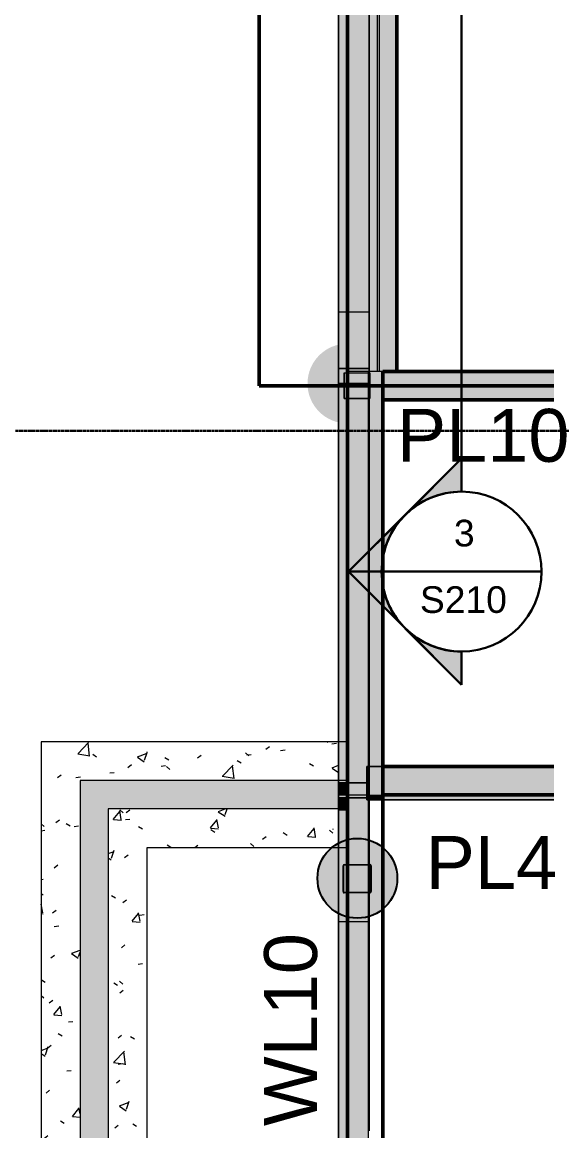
# Model space of a CAD drawing. Header units: inches. Extents: x -4126 to -1814, y 9773 to 12338.
# Drawn here: x -3921.5 to -3772.8, y 11335.7 to 11650.1 of the extents above; entities that cross this region are included whole.
import ezdxf

# ---------------------------------------------------------------- set-up
doc = ezdxf.new("R2010")
doc.units = ezdxf.units.IN
doc.header["$MEASUREMENT"] = 0
doc.linetypes.add('Grid Line 1_2_', pattern=[0.875, 0.5, -0.125, 0.125, -0.125])
for name, color, linetype, lineweight in [('A-WALL', 113, 'Continuous', 13), ('G-ANNO-SYMB', 111, 'Continuous', 30), ('I-WALL', 2, 'Continuous', 13), ('S-COLS', 52, 'Continuous', 9), ('S-FNDN', 32, 'Continuous', 13), ('S-GRID', 1, 'Continuous', 9)]:
    doc.layers.add(name, color=color, linetype=linetype, lineweight=lineweight)
doc.layers.add('loads', color=1, linetype='Continuous')
doc.layers.add('steel_beams', color=4, linetype='Continuous')
doc.styles.add('Arial', font='Arial.ttf', dxfattribs={"height": 18})
doc.styles.add('Arial_1', font='arial.ttf', dxfattribs={"height": 7.559055})
pattern_1 = [(50, (0, 0), (27.5427, -2.40992), [2.88, -31.68]), (355, (0, 0), (-5.327844, 28.884266), [2.304, -25.344]), (100.451, (2.295, -0.2), (22.215316, 26.47393), [2.448, -26.924]), (46.184, (0, 7.68), (40.98187, -6.35642), [4.32, -47.52]), (96.636, (3.415, 7.15), (35.89075, 37.40619), [3.671, -40.386]), (351.184, (0, 7.68), (35.89097, 37.40622), [3.456, -38.016]), (21, (3.84, 5.76), (22.921036, -15.46073), [2.88, -31.68]), (326, (3.84, 5.76), (9.34353, 27.84574), [2.304, -25.344]), (71.451, (5.75, 4.472), (32.26477, 12.38442), [2.448, -26.924]), (37.5, (0, 0), (0.466855, 12.782707), [1.267, -23.77, 1.267, -24.461, -25.44]), (37.5, (0, 0), (0.466855, 12.782707), [-50.765, 1.267, -24.173]), (7.5, (0, 0), (10.10159, 15.14509), [1.267, -13.402, 1.267, -23.194, -9.696]), (7.5, (0, 0), (10.10159, 15.14509), [-39.13, 1.267, -8.429]), (327.5, (-8.563, 0), (20.499161, -0.86578), [1.267, -8.333, 1.267, -28.685, -39.744]), (327.5, (-8.563, 0), (20.499161, -0.86578), [-39.552, 1.267, -38.477]), (317.5, (-12.403, 0), (22.39478, 3.844288), [1.267, -11.213, 1.267, -18.624, -28.224]), (317.5, (-12.403, 0), (22.39478, 3.844288), [-32.371, 1.267, -26.957])]

# ---------------------------------------------------------------- blocks, each defined once
blk = doc.blocks.new('CTR - 1st Phase - Shell_rvt-1-FRAMING PLAN - 1ST FLOOR')
at = {"layer": 'A-WALL', "lineweight": 5, "transparency": 33554585}
h = blk.add_hatch(color=13, dxfattribs=at)
h.paths.add_polyline_path([(-3829.32, 11551.9), (-3829.32, 11567.79), (-3831.82, 11567.79), (-3831.82, 11551.9)], flags=0)
h.paths.add_polyline_path([(-3831.82, 11759.79), (-3829.32, 11759.79), (-3829.32, 11775.36), (-3830.2, 11775.36), (-3830.2, 11782.61), (-3829.32, 11782.61), (-3829.32, 11786.99), (-3831.82, 11786.99), (-3831.82, 11772.87)], flags=0)
h.paths.add_polyline_path([(-3831.82, 11826.99), (-3829.32, 11826.99), (-3829.32, 11830.99), (-3831.82, 11830.99)], flags=0)
h = blk.add_hatch(color=13, dxfattribs=at)
h.paths.add_polyline_path([(-3823.2, 11551.9), (-3823.2, 11567.79), (-3829.32, 11567.79), (-3829.32, 11551.9)], flags=0)
h.paths.add_polyline_path([(-3826.78, 11759.79), (-3823.2, 11759.79), (-3823.2, 11775.36), (-3829.32, 11775.36), (-3829.32, 11759.79)], flags=0)
h.paths.add_polyline_path([(-3823.2, 11782.61), (-3823.2, 11786.99), (-3829.32, 11786.99), (-3829.32, 11782.61), (-3827.6, 11782.61)], flags=0)
h.paths.add_polyline_path([(-3829.32, 11826.99), (-3823.2, 11826.99), (-3823.2, 11830.99), (-3829.32, 11830.99), (-3829.32, 11828.15)], flags=0)
for points in [[(-3829.32, 11567.79), (-3829.32, 11759.79), (-3831.82, 11759.79), (-3831.82, 11567.79)], [(-3823.2, 11567.79), (-3823.2, 11759.79), (-3829.32, 11759.79), (-3829.32, 11567.79)], [(-3829.32, 11445.99), (-3829.32, 11551.9), (-3831.82, 11551.9), (-3831.82, 11445.99), (-3829.65, 11445.99)], [(-3829.32, 11434.99), (-3829.32, 11445.99), (-3831.82, 11445.99), (-3831.82, 11434.99), (-3829.42, 11434.99)], [(-3829.34, 11430.99), (-3829.41, 11434.39), (-3831.82, 11434.39), (-3831.82, 11430.99)], [(-3829.32, 11434.39), (-3829.32, 11434.99), (-3829.42, 11434.98), (-3829.41, 11434.39)], [(-3829.32, 11430.99), (-3829.32, 11434.39), (-3829.41, 11434.39), (-3829.34, 11430.99)], [(-3823.82, 11430.99), (-3823.82, 11434.39), (-3829.32, 11434.39), (-3829.32, 11430.99), (-3829.28, 11430.99)], [(-3823.82, 11430.99), (-3823.2, 11430.99), (-3823.2, 11434.39), (-3823.82, 11434.39)], [(-3831.82, 11426.99), (-3829.32, 11426.99), (-3829.32, 11430.08), (-3831.82, 11430.08), (-3831.82, 11428.43)], [(-3823.32, 11429.49), (-3823.32, 11430.08), (-3823.82, 11430.08), (-3823.82, 11429.49)], [(-3823.2, 11429.49), (-3823.2, 11430.08), (-3823.32, 11430.08), (-3823.3, 11429.49)], [(-3831.82, 11426.49), (-3829.32, 11426.49), (-3829.32, 11426.99), (-3831.82, 11426.99)], [(-3829.5, 11415.99), (-3829.32, 11415.99), (-3829.32, 11426.49), (-3831.82, 11426.49), (-3831.82, 11415.99), (-3829.54, 11415.99)], [(-3829.32, 11164.59), (-3823.32, 11164.59), (-3823.32, 11394.99), (-3829.32, 11394.99), (-3829.32, 11170.09)]]:
    blk.add_hatch(color=13, dxfattribs=at).paths.add_polyline_path(points, flags=0)
h = blk.add_hatch(color=13, dxfattribs=at)
h.paths.add_polyline_path([(-3829.32, 11430.08), (-3823.82, 11430.08), (-3823.82, 11430.99), (-3829.32, 11430.99)], flags=0)
h.paths.add_polyline_path([(-3823.82, 11434.39), (-3823.82, 11438.99), (-3823.2, 11438.99), (-3823.2, 11551.9), (-3829.32, 11551.9), (-3829.32, 11434.39), (-3829.11, 11434.39)], flags=0)
h = blk.add_hatch(color=13, dxfattribs=at)
h.paths.add_polyline_path([(-3831.82, 11430.08), (-3829.32, 11430.08), (-3829.34, 11430.99), (-3831.82, 11430.99)], flags=0)
h.paths.add_polyline_path([(-3831.82, 11434.39), (-3829.41, 11434.39), (-3829.42, 11434.99), (-3831.82, 11434.99), (-3831.82, 11434.69)], flags=0)
h = blk.add_hatch(color=13, dxfattribs=at)
h.paths.add_polyline_path([(-3829.32, 10011.59), (-3823.32, 10011.59), (-3823.32, 10051.37), (-3829.32, 10051.37), (-3829.32, 10050.65)], flags=0)
h.paths.add_polyline_path([(-3829.32, 10089.39), (-3823.32, 10089.39), (-3823.32, 10127.98), (-3829.32, 10127.98), (-3829.32, 10105.37)], flags=0)
h.paths.add_polyline_path([(-3829.32, 10166), (-3823.32, 10166), (-3823.32, 10167.33), (-3829.32, 10167.33)], flags=0)
h.paths.add_polyline_path([(-3823.32, 10203.45), (-3823.32, 10242.99), (-3829.32, 10242.99), (-3829.32, 10203.45)], flags=0)
h.paths.add_polyline_path([(-3823.32, 10281.01), (-3823.32, 10363.19), (-3829.32, 10363.19), (-3829.32, 10281.01), (-3823.82, 10281.01)], flags=0)
h.paths.add_polyline_path([(-3824.69, 10391.06), (-3823.32, 10391.06), (-3823.32, 10434.99), (-3829.32, 10434.99), (-3829.32, 10391.06)], flags=0)
h.paths.add_polyline_path([(-3829.32, 10473.01), (-3823.32, 10473.01), (-3823.32, 10473.77), (-3829.32, 10473.77)], flags=0)
h.paths.add_polyline_path([(-3823.32, 10511.79), (-3823.32, 10588.78), (-3829.32, 10588.78), (-3829.32, 10511.79), (-3825.65, 10511.79)], flags=0)
h.paths.add_polyline_path([(-3829.32, 10626.8), (-3823.32, 10626.8), (-3823.32, 10627.18), (-3829.32, 10627.18)], flags=0)
h.paths.add_polyline_path([(-3823.32, 10665.2), (-3823.32, 10746.19), (-3829.32, 10746.19), (-3829.32, 10665.2), (-3826.87, 10665.2)], flags=0)
h.paths.add_polyline_path([(-3823.32, 10774.06), (-3823.32, 10780.97), (-3829.32, 10780.97), (-3829.32, 10774.06), (-3827.74, 10774.06)], flags=0)
h.paths.add_polyline_path([(-3823.32, 10818.99), (-3823.32, 10857.77), (-3829.32, 10857.77), (-3829.32, 10818.99), (-3828.09, 10818.99)], flags=0)
h.paths.add_polyline_path([(-3828.71, 10895.79), (-3823.32, 10895.79), (-3823.32, 10902.05), (-3829.32, 10902.05), (-3829.32, 10895.79)], flags=0)
h.paths.add_polyline_path([(-3823.32, 10929.93), (-3823.32, 10973.54), (-3829.32, 10973.54), (-3829.32, 10929.93), (-3828.98, 10929.93)], flags=0)
h.paths.add_polyline_path([(-3823.32, 11009.66), (-3823.32, 11011.18), (-3829.32, 11011.18), (-3829.32, 11009.66)], flags=0)
h.paths.add_polyline_path([(-3824.76, 11049.2), (-3823.32, 11049.2), (-3823.32, 11049.58), (-3829.32, 11049.58), (-3829.32, 11049.2)], flags=0)
h.paths.add_polyline_path([(-3823.32, 11087.6), (-3823.32, 11144.15), (-3829.32, 11144.15), (-3829.32, 11087.6), (-3826.28, 11087.6)], flags=0)
h.paths.add_polyline_path([(-3823.32, 11144.33), (-3823.32, 11151.98), (-3829.32, 11151.98), (-3829.32, 11144.33), (-3828.52, 11144.33)], flags=0)
h.paths.add_polyline_path([(-3827.17, 11152.15), (-3823.32, 11152.15), (-3823.32, 11164.59), (-3829.32, 11164.59), (-3829.32, 11152.15), (-3828.83, 11152.15)], flags=0)
h.paths.add_polyline_path([(-3823.32, 11394.99), (-3823.32, 11403.15), (-3829.32, 11403.15), (-3829.32, 11394.99)], flags=0)
h.paths.add_polyline_path([(-3823.32, 11403.33), (-3823.32, 11410.98), (-3829.32, 11410.98), (-3829.32, 11403.33), (-3827.87, 11403.33)], flags=0)
h.paths.add_polyline_path([(-3829.32, 11411.15), (-3823.32, 11411.15), (-3823.32, 11429.49), (-3823.82, 11429.49), (-3823.82, 11430.08), (-3829.32, 11430.08), (-3829.32, 11415.99)], flags=0)
h = blk.add_hatch(color=13, dxfattribs=at)
h.paths.add_polyline_path([(-3823.2, 10011.59), (-3823.2, 10051.37), (-3823.32, 10051.37), (-3823.32, 10011.59)], flags=0)
h.paths.add_polyline_path([(-3823.32, 10089.39), (-3823.2, 10089.39), (-3823.2, 10104.54), (-3823.32, 10104.54)], flags=0)
h.paths.add_polyline_path([(-3823.32, 10104.94), (-3823.2, 10104.94), (-3823.2, 10105.37), (-3823.32, 10105.37)], flags=0)
h.paths.add_polyline_path([(-3823.32, 10106.2), (-3823.2, 10106.2), (-3823.2, 10106.63), (-3823.32, 10106.63)], flags=0)
h.paths.add_polyline_path([(-3823.32, 10107.02), (-3823.2, 10107.02), (-3823.2, 10127.98), (-3823.32, 10127.98)], flags=0)
h.paths.add_polyline_path([(-3823.25, 10166), (-3823.2, 10166), (-3823.2, 10167.33), (-3823.32, 10167.33), (-3823.32, 10166)], flags=0)
h.paths.add_polyline_path([(-3823.2, 10203.45), (-3823.2, 10242.99), (-3823.32, 10242.99), (-3823.32, 10203.45)], flags=0)
h.paths.add_polyline_path([(-3823.32, 10281.01), (-3823.2, 10281.01), (-3823.2, 10296.07), (-3823.32, 10296.07)], flags=0)
h.paths.add_polyline_path([(-3823.32, 10296.47), (-3823.2, 10296.47), (-3823.2, 10296.9), (-3823.32, 10296.9)], flags=0)
h.paths.add_polyline_path([(-3823.32, 10297.73), (-3823.2, 10297.73), (-3823.2, 10298.16), (-3823.32, 10298.16)], flags=0)
h.paths.add_polyline_path([(-3823.2, 10298.55), (-3823.2, 10343.95), (-3823.32, 10343.95), (-3823.32, 10298.55)], flags=0)
h.paths.add_polyline_path([(-3823.2, 10344.35), (-3823.2, 10344.78), (-3823.32, 10344.78), (-3823.32, 10344.35)], flags=0)
h.paths.add_polyline_path([(-3823.32, 10345.61), (-3823.2, 10345.61), (-3823.2, 10346.04), (-3823.32, 10346.04)], flags=0)
h.paths.add_polyline_path([(-3823.2, 10346.43), (-3823.2, 10363.19), (-3823.32, 10363.19), (-3823.32, 10346.43)], flags=0)
h.paths.add_polyline_path([(-3823.2, 10391.06), (-3823.2, 10391.84), (-3823.32, 10391.84), (-3823.32, 10391.06)], flags=0)
h.paths.add_polyline_path([(-3823.32, 10392.23), (-3823.2, 10392.23), (-3823.2, 10392.66), (-3823.32, 10392.66)], flags=0)
h.paths.add_polyline_path([(-3823.32, 10393.49), (-3823.2, 10393.49), (-3823.2, 10393.92), (-3823.32, 10393.92)], flags=0)
h.paths.add_polyline_path([(-3823.2, 10394.32), (-3823.2, 10434.99), (-3823.32, 10434.99), (-3823.32, 10394.32)], flags=0)
h.paths.add_polyline_path([(-3823.2, 10473.01), (-3823.2, 10473.77), (-3823.32, 10473.77), (-3823.32, 10473.01)], flags=0)
h.paths.add_polyline_path([(-3823.32, 10511.79), (-3823.2, 10511.79), (-3823.2, 10535.48), (-3823.32, 10535.48)], flags=0)
h.paths.add_polyline_path([(-3823.2, 10535.87), (-3823.2, 10536.3), (-3823.32, 10536.3), (-3823.32, 10535.87)], flags=0)
h.paths.add_polyline_path([(-3823.32, 10537.14), (-3823.2, 10537.14), (-3823.2, 10537.57), (-3823.32, 10537.57)], flags=0)
h.paths.add_polyline_path([(-3823.2, 10537.96), (-3823.2, 10583.36), (-3823.32, 10583.36), (-3823.32, 10537.96)], flags=0)
h.paths.add_polyline_path([(-3823.32, 10583.76), (-3823.2, 10583.76), (-3823.2, 10584.19), (-3823.32, 10584.19)], flags=0)
h.paths.add_polyline_path([(-3823.32, 10585.02), (-3823.2, 10585.02), (-3823.2, 10585.45), (-3823.32, 10585.45)], flags=0)
h.paths.add_polyline_path([(-3823.2, 10585.84), (-3823.2, 10588.78), (-3823.32, 10588.78), (-3823.32, 10585.84)], flags=0)
h.paths.add_polyline_path([(-3823.32, 10626.8), (-3823.2, 10626.8), (-3823.2, 10627.18), (-3823.32, 10627.18)], flags=0)
h.paths.add_polyline_path([(-3823.2, 10665.2), (-3823.2, 10679.13), (-3823.32, 10679.13), (-3823.32, 10665.2)], flags=0)
h.paths.add_polyline_path([(-3823.32, 10679.52), (-3823.2, 10679.52), (-3823.2, 10679.95), (-3823.32, 10679.95)], flags=0)
h.paths.add_polyline_path([(-3823.32, 10680.78), (-3823.2, 10680.78), (-3823.2, 10681.21), (-3823.32, 10681.21)], flags=0)
h.paths.add_polyline_path([(-3823.32, 10681.61), (-3823.2, 10681.61), (-3823.2, 10727.01), (-3823.32, 10727.01)], flags=0)
h.paths.add_polyline_path([(-3823.32, 10727.4), (-3823.2, 10727.4), (-3823.2, 10727.83), (-3823.32, 10727.83)], flags=0)
h.paths.add_polyline_path([(-3823.32, 10728.67), (-3823.2, 10728.67), (-3823.2, 10729.1), (-3823.32, 10729.1)], flags=0)
h.paths.add_polyline_path([(-3823.2, 10729.49), (-3823.2, 10746.19), (-3823.32, 10746.19), (-3823.32, 10729.49)], flags=0)
h.paths.add_polyline_path([(-3823.2, 10774.06), (-3823.2, 10774.89), (-3823.32, 10774.89), (-3823.32, 10774.06)], flags=0)
h.paths.add_polyline_path([(-3823.2, 10775.28), (-3823.2, 10775.71), (-3823.32, 10775.71), (-3823.32, 10775.28)], flags=0)
h.paths.add_polyline_path([(-3823.32, 10776.55), (-3823.2, 10776.55), (-3823.2, 10776.98), (-3823.32, 10776.98)], flags=0)
h.paths.add_polyline_path([(-3823.2, 10777.37), (-3823.2, 10780.97), (-3823.32, 10780.97), (-3823.32, 10777.37)], flags=0)
h.paths.add_polyline_path([(-3823.2, 10818.99), (-3823.2, 10822.77), (-3823.32, 10822.77), (-3823.32, 10818.99)], flags=0)
h.paths.add_polyline_path([(-3823.32, 10823.17), (-3823.2, 10823.17), (-3823.2, 10823.6), (-3823.32, 10823.6)], flags=0)
h.paths.add_polyline_path([(-3823.32, 10824.08), (-3823.2, 10824.08), (-3823.2, 10824.5), (-3823.32, 10824.5)], flags=0)
h.paths.add_polyline_path([(-3823.32, 10824.9), (-3823.2, 10824.9), (-3823.2, 10857.77), (-3823.32, 10857.77), (-3823.32, 10825.65)], flags=0)
h.paths.add_polyline_path([(-3823.32, 10895.79), (-3823.2, 10895.79), (-3823.2, 10902.05), (-3823.32, 10902.05)], flags=0)
h.paths.add_polyline_path([(-3823.32, 10929.93), (-3823.2, 10929.93), (-3823.2, 10966.06), (-3823.32, 10966.06)], flags=0)
h.paths.add_polyline_path([(-3823.32, 10966.46), (-3823.2, 10966.46), (-3823.2, 10966.89), (-3823.32, 10966.89)], flags=0)
h.paths.add_polyline_path([(-3823.2, 10967.72), (-3823.2, 10968.15), (-3823.32, 10968.15), (-3823.32, 10967.72)], flags=0)
h.paths.add_polyline_path([(-3823.32, 10968.54), (-3823.2, 10968.54), (-3823.2, 10973.54), (-3823.32, 10973.54)], flags=0)
h.paths.add_polyline_path([(-3823.2, 11009.66), (-3823.2, 11011.18), (-3823.32, 11011.18), (-3823.32, 11009.66)], flags=0)
h.paths.add_polyline_path([(-3823.32, 11049.2), (-3823.2, 11049.2), (-3823.2, 11049.58), (-3823.32, 11049.58)], flags=0)
h.paths.add_polyline_path([(-3823.2, 11087.6), (-3823.2, 11109.71), (-3823.32, 11109.71), (-3823.32, 11087.6)], flags=0)
h.paths.add_polyline_path([(-3823.32, 11110.1), (-3823.2, 11110.1), (-3823.2, 11110.53), (-3823.32, 11110.53)], flags=0)
h.paths.add_polyline_path([(-3823.2, 11111.37), (-3823.2, 11111.8), (-3823.32, 11111.8), (-3823.32, 11111.37)], flags=0)
h.paths.add_polyline_path([(-3823.32, 11112.19), (-3823.2, 11112.19), (-3823.2, 11144.15), (-3823.32, 11144.15), (-3823.32, 11121.94)], flags=0)
h.paths.add_polyline_path([(-3823.2, 11144.33), (-3823.2, 11151.98), (-3823.32, 11151.98), (-3823.32, 11144.33)], flags=0)
h.paths.add_polyline_path([(-3823.32, 11152.15), (-3823.2, 11152.15), (-3823.2, 11157.59), (-3823.32, 11157.59)], flags=0)
h.paths.add_polyline_path([(-3823.32, 11157.99), (-3823.2, 11157.99), (-3823.2, 11158.41), (-3823.32, 11158.41)], flags=0)
h.paths.add_polyline_path([(-3823.2, 11159.25), (-3823.2, 11159.68), (-3823.32, 11159.68), (-3823.32, 11159.25)], flags=0)
h.paths.add_polyline_path([(-3823.32, 11160.07), (-3823.2, 11160.07), (-3823.2, 11164.59), (-3823.32, 11164.59)], flags=0)
h.paths.add_polyline_path([(-3823.2, 11394.99), (-3823.2, 11403.15), (-3823.32, 11403.15), (-3823.32, 11394.99)], flags=0)
h.paths.add_polyline_path([(-3823.32, 11403.33), (-3823.2, 11403.33), (-3823.2, 11410.98), (-3823.32, 11410.98), (-3823.32, 11406.9)], flags=0)
h.paths.add_polyline_path([(-3823.32, 11411.15), (-3823.2, 11411.15), (-3823.2, 11429.49), (-3823.32, 11429.49), (-3823.32, 11417.66)], flags=0)
h = blk.add_hatch(color=13, dxfattribs=at)
h.paths.add_polyline_path([(-3829.58, 11394.99), (-3829.32, 11394.99), (-3829.32, 11403.15), (-3830.38, 11403.19), (-3830.4, 11403.2), (-3830.53, 11403.35), (-3830.57, 11403.5), (-3830.55, 11410.89), (-3830.53, 11410.98), (-3830.38, 11411.11), (-3830.23, 11411.15), (-3829.32, 11411.15), (-3829.32, 11415.99), (-3831.82, 11415.99), (-3831.82, 11394.99), (-3829.6, 11394.99)], flags=0)
h.paths.add_polyline_path([(-3829.58, 11403.33), (-3829.32, 11403.33), (-3829.32, 11410.98), (-3830.31, 11410.96), (-3830.38, 11410.89), (-3830.4, 11410.81), (-3830.38, 11403.41), (-3830.31, 11403.35), (-3830.23, 11403.33), (-3829.6, 11403.33)], flags=0)
h = blk.add_hatch(color=13, dxfattribs=at)
h.paths.add_polyline_path([(-3829.32, 11144.15), (-3823.32, 11144.15), (-3823.32, 11144.33), (-3829.32, 11144.33), (-3829.32, 11144.17)], flags=0)
h.paths.add_polyline_path([(-3828.83, 11151.98), (-3823.32, 11151.99), (-3823.32, 11152.15), (-3829.32, 11152.13), (-3829.32, 11151.98)], flags=0)
h.paths.add_polyline_path([(-3829.32, 11403.15), (-3823.32, 11403.15), (-3823.32, 11403.33), (-3829.32, 11403.33), (-3829.32, 11403.17)], flags=0)
h.paths.add_polyline_path([(-3829.32, 11410.98), (-3823.32, 11410.99), (-3823.32, 11411.15), (-3829.32, 11411.13)], flags=0)
h = blk.add_hatch(color=13, dxfattribs=at)
h.paths.add_polyline_path([(-3823.2, 11144.15), (-3823.2, 11144.33), (-3823.32, 11144.32), (-3823.32, 11144.15)], flags=0)
h.paths.add_polyline_path([(-3823.2, 11151.98), (-3823.2, 11152.15), (-3823.32, 11152.15), (-3823.32, 11151.98)], flags=0)
h.paths.add_polyline_path([(-3823.2, 11403.15), (-3823.2, 11403.33), (-3823.32, 11403.32), (-3823.32, 11403.15)], flags=0)
h.paths.add_polyline_path([(-3823.2, 11410.98), (-3823.2, 11411.15), (-3823.32, 11411.15), (-3823.32, 11410.98)], flags=0)
h = blk.add_hatch(color=13, dxfattribs=at)
h.paths.add_polyline_path([(-3829.32, 11283.17), (-3829.57, 11283.19), (-3829.54, 11283.33), (-3829.32, 11283.34), (-3829.32, 11394.99), (-3831.82, 11394.99), (-3831.82, 11283.18), (-3829.39, 11283.17)], flags=0)
h.paths.add_polyline_path([(-3829.58, 11164.59), (-3829.32, 11164.59), (-3829.32, 11283.17), (-3829.82, 11283.17), (-3829.79, 11164.59), (-3829.59, 11164.59)], flags=0)
h = blk.add_hatch(color=13, dxfattribs=at)
h.paths.add_polyline_path([(-3823.32, 11164.59), (-3823.2, 11164.59), (-3823.2, 11205.47), (-3823.32, 11205.47), (-3823.32, 11170.09)], flags=0)
h.paths.add_polyline_path([(-3823.32, 11205.87), (-3823.2, 11205.87), (-3823.2, 11206.3), (-3823.32, 11206.3)], flags=0)
h.paths.add_polyline_path([(-3823.32, 11207.13), (-3823.2, 11207.13), (-3823.2, 11207.56), (-3823.32, 11207.56)], flags=0)
h.paths.add_polyline_path([(-3823.32, 11207.95), (-3823.2, 11207.95), (-3823.2, 11253.36), (-3823.32, 11253.36)], flags=0)
h.paths.add_polyline_path([(-3823.32, 11253.75), (-3823.2, 11253.75), (-3823.2, 11254.18), (-3823.32, 11254.18)], flags=0)
h.paths.add_polyline_path([(-3823.32, 11255.01), (-3823.2, 11255.01), (-3823.2, 11255.44), (-3823.32, 11255.44)], flags=0)
h.paths.add_polyline_path([(-3823.32, 11255.84), (-3823.2, 11255.84), (-3823.2, 11287.78), (-3823.32, 11287.78), (-3823.32, 11256.21)], flags=0)
h.paths.add_polyline_path([(-3823.32, 11288.2), (-3823.2, 11288.2), (-3823.2, 11288.63), (-3823.32, 11288.63), (-3823.32, 11288.5)], flags=0)
h.paths.add_polyline_path([(-3823.32, 11289.02), (-3823.2, 11289.02), (-3823.2, 11334.42), (-3823.32, 11334.42), (-3823.32, 11299.26)], flags=0)
h.paths.add_polyline_path([(-3823.2, 11334.82), (-3823.2, 11335.25), (-3823.32, 11335.25), (-3823.32, 11334.82)], flags=0)
h.paths.add_polyline_path([(-3823.32, 11336.08), (-3823.2, 11336.08), (-3823.2, 11336.51), (-3823.32, 11336.51)], flags=0)
h.paths.add_polyline_path([(-3823.32, 11336.9), (-3823.2, 11336.9), (-3823.2, 11382.3), (-3823.32, 11382.3), (-3823.32, 11342.32)], flags=0)
h.paths.add_polyline_path([(-3823.32, 11382.7), (-3823.2, 11382.7), (-3823.2, 11383.13), (-3823.32, 11383.13)], flags=0)
h.paths.add_polyline_path([(-3823.32, 11383.96), (-3823.2, 11383.96), (-3823.2, 11384.39), (-3823.32, 11384.39)], flags=0)
h.paths.add_polyline_path([(-3823.32, 11384.78), (-3823.2, 11384.78), (-3823.2, 11394.99), (-3823.32, 11394.99), (-3823.32, 11385.37)], flags=0)
h = blk.add_hatch(color=13, dxfattribs=at)
h.paths.add_polyline_path([(-3823.2, 11205.47), (-3823.2, 11205.87), (-3823.32, 11205.87), (-3823.32, 11205.47)], flags=0)
h.paths.add_polyline_path([(-3823.32, 11207.56), (-3823.2, 11207.56), (-3823.2, 11207.95), (-3823.32, 11207.95)], flags=0)
h.paths.add_polyline_path([(-3823.2, 11253.36), (-3823.2, 11253.75), (-3823.32, 11253.75), (-3823.32, 11253.36)], flags=0)
h.paths.add_polyline_path([(-3823.2, 11255.44), (-3823.2, 11255.84), (-3823.32, 11255.84), (-3823.32, 11255.44)], flags=0)
h.paths.add_polyline_path([(-3823.32, 11288.63), (-3823.2, 11288.63), (-3823.2, 11289.02), (-3823.32, 11289.02)], flags=0)
h.paths.add_polyline_path([(-3823.2, 11334.42), (-3823.2, 11334.82), (-3823.32, 11334.82), (-3823.32, 11334.42)], flags=0)
h.paths.add_polyline_path([(-3823.2, 11336.51), (-3823.2, 11336.9), (-3823.32, 11336.9), (-3823.32, 11336.51)], flags=0)
h.paths.add_polyline_path([(-3823.32, 11382.3), (-3823.2, 11382.3), (-3823.2, 11382.7), (-3823.32, 11382.7)], flags=0)
h.paths.add_polyline_path([(-3823.32, 11384.39), (-3823.2, 11384.39), (-3823.2, 11384.78), (-3823.32, 11384.78)], flags=0)
h = blk.add_hatch(color=13, dxfattribs=at)
h.paths.add_polyline_path([(-3823.32, 11206.3), (-3823.2, 11206.3), (-3823.2, 11207.13), (-3823.32, 11207.13), (-3823.32, 11206.67)], flags=0)
h.paths.add_polyline_path([(-3823.2, 11254.18), (-3823.2, 11255.01), (-3823.32, 11255.01), (-3823.32, 11254.18)], flags=0)
h.paths.add_polyline_path([(-3823.2, 11287.78), (-3823.2, 11288.2), (-3823.32, 11288.2), (-3823.32, 11287.78)], flags=0)
h.paths.add_polyline_path([(-3823.32, 11335.25), (-3823.2, 11335.25), (-3823.2, 11336.08), (-3823.32, 11336.08), (-3823.32, 11335.62)], flags=0)
h.paths.add_polyline_path([(-3823.2, 11383.13), (-3823.2, 11383.96), (-3823.32, 11383.96), (-3823.32, 11383.13)], flags=0)
at = {"layer": 'A-WALL', "color": 33}
for p, q in [((-3831.82, 11551.9), (-3831.82, 11933.34)), ((-3823.2, 11775.36), (-3823.2, 11556.21)), ((-3829.32, 11567.79), (-3831.82, 11567.79)), ((-3823.2, 11567.79), (-3829.32, 11567.79)), ((-3823.2, 11556.21), (-3823.2, 11551.9)), ((-3831.82, 11551.9), (-3829.32, 11551.9)), ((-3831.82, 11547.59), (-3831.82, 11551.9)), ((-3829.32, 11551.9), (-3823.2, 11551.9)), ((-3823.2, 11551.9), (-3823.2, 11547.59)), ((-3831.82, 11445.99), (-3831.82, 11547.59)), ((-3829.32, 11547.59), (-3831.82, 11547.59)), ((-3831.82, 11547.59), (-3829.32, 11547.59)), ((-3823.2, 11547.59), (-3829.32, 11547.59)), ((-3829.32, 11547.59), (-3823.2, 11547.59)), ((-3823.2, 11547.59), (-3823.2, 11438.99)), ((-3831.82, 11434.99), (-3831.82, 11445.99)), ((-3831.82, 11434.39), (-3831.82, 11434.99)), ((-3831.82, 11430.99), (-3829.34, 11430.99)), ((-3831.82, 11430.08), (-3831.82, 11430.99)), ((-3831.82, 11426.99), (-3831.82, 11430.08)), ((-3829.32, 11430.99), (-3823.82, 11430.99)), ((-3829.32, 11430.08), (-3823.32, 11430.08)), ((-3823.32, 11430.99), (-3823.2, 11430.99)), ((-3823.32, 11430.08), (-3823.2, 11430.08)), ((-3823.2, 11430.99), (-3823.2, 11430.58)), ((-3823.2, 11430.19), (-3823.2, 11430.08)), ((-3823.2, 11430.08), (-3823.2, 11429.49)), ((-3823.2, 11429.49), (-3823.2, 11411.15)), ((-3831.82, 11426.49), (-3831.82, 11426.99)), ((-3831.82, 11415.99), (-3831.82, 11426.49)), ((-3831.82, 11394.99), (-3831.82, 11415.99)), ((-3823.2, 11410.99), (-3823.2, 11403.32)), ((-3823.2, 11403.15), (-3823.2, 11384.78)), ((-3831.82, 11283.18), (-3831.82, 11394.99)), ((-3831.82, 11394.99), (-3831.82, 11283.18)), ((-3831.82, 11394.99), (-3829.77, 11394.99)), ((-3831.82, 11394.99), (-3829.77, 11394.99)), ((-3829.73, 11394.99), (-3829.69, 11394.99)), ((-3829.73, 11394.99), (-3829.69, 11394.99)), ((-3829.42, 11394.99), (-3829.32, 11394.99)), ((-3829.42, 11394.99), (-3829.32, 11394.99)), ((-3829.32, 11394.99), (-3823.32, 11394.99)), ((-3823.32, 11394.99), (-3823.2, 11394.99)), ((-3823.2, 11384.39), (-3823.2, 11383.96)), ((-3823.2, 11383.13), (-3823.2, 11382.7)), ((-3823.2, 11382.3), (-3823.2, 11336.9)), ((-3823.2, 11336.51), (-3823.2, 11336.08))]:
    blk.add_line(p, q, dxfattribs=at)
at = {"layer": 'A-WALL', "color": 253}
for p, q in [((-3831.82, 11759.79), (-3831.82, 11567.79)), ((-3831.82, 11567.79), (-3831.82, 11551.9)), ((-3829.32, 11567.79), (-3831.82, 11567.79)), ((-3829.32, 11551.9), (-3831.82, 11551.9)), ((-3831.82, 11551.9), (-3831.82, 11445.99)), ((-3829.32, 11430.99), (-3823.82, 11430.99)), ((-3823.82, 11430.99), (-3823.32, 11430.99)), ((-3823.32, 11430.99), (-3823.2, 11430.99)), ((-3823.2, 11430.58), (-3823.2, 11430.19)), ((-3831.82, 11415.99), (-3831.82, 11226.97)), ((-3829.32, 11415.99), (-3829.32, 11283.34)), ((-3829.32, 11394.99), (-3829.32, 11415.99)), ((-3823.2, 11411.15), (-3823.2, 11410.99)), ((-3823.2, 11403.32), (-3823.2, 11403.15)), ((-3829.32, 11283.34), (-3829.32, 11394.99)), ((-3823.2, 11384.78), (-3823.2, 11384.39)), ((-3823.2, 11383.96), (-3823.2, 11383.59)), ((-3823.2, 11383.5), (-3823.2, 11383.13)), ((-3823.2, 11382.7), (-3823.2, 11382.3)), ((-3823.2, 11336.9), (-3823.2, 11336.51)), ((-3823.2, 11336.08), (-3823.2, 11335.7))]:
    blk.add_line(p, q, dxfattribs=at)
at = {"layer": 'A-WALL', "color": 9}
for p, q in [((-3823.2, 11567.79), (-3823.2, 11759.79)), ((-3823.2, 11567.79), (-3829.32, 11567.79)), ((-3823.2, 11551.9), (-3823.2, 11567.79)), ((-3823.2, 11551.9), (-3829.32, 11551.9)), ((-3823.2, 11430.99), (-3823.2, 11551.9)), ((-3831.82, 11445.99), (-3831.82, 11434.99)), ((-3831.82, 11434.99), (-3831.82, 11430.08)), ((-3831.82, 11430.08), (-3831.82, 11426.99)), ((-3829.32, 11430.08), (-3829.32, 11426.99)), ((-3829.32, 11426.99), (-3829.32, 11430.08)), ((-3823.32, 11430.08), (-3829.32, 11430.08)), ((-3823.2, 11430.08), (-3823.32, 11430.08)), ((-3823.2, 11430.58), (-3823.2, 11430.99)), ((-3823.2, 11430.19), (-3823.2, 11430.58)), ((-3823.2, 11430.08), (-3823.2, 11430.19)), ((-3823.2, 11394.99), (-3823.2, 11430.08)), ((-3831.82, 11426.99), (-3831.82, 11426.49)), ((-3831.82, 11426.49), (-3831.82, 11415.99)), ((-3829.32, 11426.99), (-3829.32, 11426.49)), ((-3829.32, 11426.49), (-3829.32, 11426.99)), ((-3829.32, 11426.49), (-3829.32, 11415.99)), ((-3829.32, 11415.99), (-3829.32, 11426.49)), ((-3829.32, 11394.99), (-3823.32, 11394.99)), ((-3823.32, 11394.99), (-3823.2, 11394.99)), ((-3823.2, 11384.78), (-3823.2, 11394.99)), ((-3823.2, 11384.39), (-3823.2, 11384.78)), ((-3823.2, 11383.59), (-3823.2, 11384.39)), ((-3823.2, 11382.7), (-3823.2, 11383.5)), ((-3823.2, 11382.3), (-3823.2, 11382.7)), ((-3823.2, 11336.9), (-3823.2, 11382.3)), ((-3823.2, 11336.51), (-3823.2, 11336.9)), ((-3823.2, 11335.7), (-3823.2, 11336.51))]:
    blk.add_line(p, q, dxfattribs=at)
at = {"layer": 'A-WALL', "color": 23}
for p, q in [((-3823.2, 11438.99), (-3823.2, 11434.39)), ((-3831.82, 11430.99), (-3831.82, 11434.39)), ((-3829.41, 11434.39), (-3831.82, 11434.39)), ((-3831.82, 11434.39), (-3829.41, 11434.39)), ((-3829.32, 11434.39), (-3829.41, 11434.39)), ((-3829.41, 11434.39), (-3829.32, 11434.39)), ((-3823.82, 11434.39), (-3829.32, 11434.39)), ((-3829.32, 11434.39), (-3823.82, 11434.39)), ((-3823.2, 11434.39), (-3823.82, 11434.39)), ((-3823.82, 11434.39), (-3823.2, 11434.39)), ((-3823.2, 11434.39), (-3823.2, 11430.99)), ((-3831.82, 11430.99), (-3829.34, 11430.99)), ((-3829.32, 11430.08), (-3831.82, 11430.08)), ((-3829.32, 11430.08), (-3831.82, 11430.08)), ((-3823.82, 11430.08), (-3829.32, 11430.08)), ((-3823.82, 11430.08), (-3829.32, 11430.08)), ((-3823.82, 11430.99), (-3823.32, 11430.99)), ((-3823.32, 11430.08), (-3823.82, 11430.08)), ((-3823.32, 11430.08), (-3823.82, 11430.08)), ((-3823.2, 11430.08), (-3823.32, 11430.08)), ((-3823.2, 11430.08), (-3823.32, 11430.08)), ((-3831.82, 11283.18), (-3831.82, 11394.99))]:
    blk.add_line(p, q, dxfattribs=at)
blk = doc.blocks.new('CTR - 1st Phase -Stairs _ Elevators_rvt-1-FRAMING PLAN - 1ST FLOOR')
at = {"layer": 'I-WALL', "lineweight": 5, "transparency": 33554585}
h = blk.add_hatch(color=8, dxfattribs=at)
h.paths.add_polyline_path([(-3823.82, 11430.08), (-3823.32, 11430.08), (-3823.32, 11430.99), (-3823.82, 11430.99), (-3823.82, 11430.19)], flags=0)
h.paths.add_polyline_path([(-3823.32, 11434.39), (-3823.2, 11434.39), (-3823.2, 11438.99), (-3823.82, 11438.99), (-3823.82, 11434.39)], flags=0)
for points in [[(-3643.32, 11430.99), (-3643.32, 11438.99), (-3823.2, 11438.99), (-3823.2, 11430.99), (-3801.85, 11430.99)], [(-3823.2, 11430.19), (-3823.2, 11430.58), (-3823.32, 11430.58), (-3823.32, 11430.19)], [(-3819.32, 11430.19), (-3819.32, 11430.58), (-3823.2, 11430.58), (-3823.2, 11430.19)], [(-3643.32, 11430.19), (-3643.32, 11430.58), (-3819.32, 11430.58), (-3819.32, 11430.19), (-3801.85, 11430.19)]]:
    blk.add_hatch(color=8, dxfattribs=at).paths.add_polyline_path(points, flags=0)
h = blk.add_hatch(color=8, dxfattribs=at)
h.paths.add_polyline_path([(-3823.2, 11430.08), (-3823.2, 11430.19), (-3823.32, 11430.19), (-3823.32, 11430.08)], flags=0)
h.paths.add_polyline_path([(-3823.32, 11430.58), (-3823.2, 11430.58), (-3823.2, 11430.99), (-3823.32, 11430.99)], flags=0)
h = blk.add_hatch(color=8, dxfattribs=at)
h.paths.add_polyline_path([(-3819.32, 11429.49), (-3819.32, 11430.19), (-3823.2, 11430.19), (-3823.2, 11429.49)], flags=0)
h.paths.add_polyline_path([(-3819.32, 11430.58), (-3819.32, 11430.99), (-3823.2, 11430.99), (-3823.2, 11430.58)], flags=0)
h = blk.add_hatch(color=8, dxfattribs=at)
h.paths.add_polyline_path([(-3819.32, 11429.49), (-3643.32, 11429.49), (-3643.32, 11430.19), (-3819.32, 11430.19)], flags=0)
h.paths.add_polyline_path([(-3643.32, 11430.58), (-3643.32, 11430.99), (-3819.32, 11430.99), (-3819.32, 11430.58), (-3801.85, 11430.58)], flags=0)
at = {"layer": 'I-WALL', "color": 33}
for p, q in [((-3823.2, 11438.99), (-3823.82, 11438.99)), ((-3823.82, 11430.08), (-3823.82, 11438.99)), ((-3823.2, 11429.49), (-3823.3, 11429.49))]:
    blk.add_line(p, q, dxfattribs=at)
at = {"layer": 'I-WALL', "color": 23}
for p, q in [((-3823.82, 11438.99), (-3823.2, 11438.99)), ((-3823.82, 11438.99), (-3823.82, 11434.39)), ((-3823.82, 11434.39), (-3823.82, 11430.99)), ((-3823.82, 11430.99), (-3823.82, 11429.49)), ((-3823.32, 11429.49), (-3823.82, 11429.49))]:
    blk.add_line(p, q, dxfattribs=at)
at = {"layer": 'I-WALL', "color": 9}
for p, q in [((-3819.32, 11438.99), (-3823.2, 11438.99)), ((-3643.32, 11438.99), (-3819.32, 11438.99)), ((-3823.82, 11429.49), (-3823.82, 11430.08)), ((-3823.82, 11429.49), (-3823.32, 11429.49)), ((-3823.32, 11429.49), (-3819.32, 11429.49)), ((-3819.32, 11429.49), (-3643.32, 11429.49))]:
    blk.add_line(p, q, dxfattribs=at)
at = {"layer": 'I-WALL', "color": 253}
for p, q in [((-3823.2, 11438.99), (-3819.32, 11438.99)), ((-3819.32, 11438.99), (-3795.32, 11438.99)), ((-3819.32, 11429.49), (-3823.2, 11429.49)), ((-3643.32, 11429.49), (-3819.32, 11429.49))]:
    blk.add_line(p, q, dxfattribs=at)
at = {"layer": 'I-WALL', "color": 254}
blk.add_line((-3795.32, 11438.99), (-3739.32, 11438.99), dxfattribs=at)
blk = doc.blocks.new('Section - Extremo inicial de sección - Rellenado-1561-FRAMING PLAN - 1ST FLOOR')
at = {"layer": 'G-ANNO-SYMB', "lineweight": 9}
h = blk.add_hatch(color=256, dxfattribs=at)
edge = h.paths.add_edge_path(flags=0)
edge.add_line((-0.2362, 0.3341), (-0.2362, 0.2362))
edge.add_arc((-0.2362, 0), 0.2362, 90, 135)
edge.add_line((-0.4033, 0.167), (-0.2362, 0.3341))
h = blk.add_hatch(color=256, dxfattribs=at)
edge = h.paths.add_edge_path(flags=0)
edge.add_line((-0.2362, 0.3341), (-0.0692, 0.167))
edge.add_arc((-0.2362, 0), 0.2362, 45, 90)
edge.add_line((-0.2362, 0.2362), (-0.2362, 0.3341))
h = blk.add_hatch(color=256, dxfattribs=at)
edge = h.paths.add_edge_path(flags=0)
edge.add_line((-0.5703, 0), (-0.4033, 0.167))
edge.add_arc((-0.2362, 0), 0.2362, 135, 180)
edge.add_line((-0.4724, 0), (-0.5703, 0))
h = blk.add_hatch(color=256, dxfattribs=at)
edge = h.paths.add_edge_path(flags=0)
edge.add_line((0.0978, 0), (0, 0))
edge.add_arc((-0.2362, 0), 0.2362, 360, 405)
edge.add_line((-0.0692, 0.167), (0.0978, 0))
at = {"layer": 'G-ANNO-SYMB'}
for p, q in [((-0.2362, 0.3341), (-0.5703, 0)), ((-0.2362, 0.3341), (-0.4033, 0.167)), ((-0.2362, 0.3341), (0.0978, 0)), ((-0.2362, 0.2362), (-0.2362, 0.3341)), ((-0.2362, 0.3341), (-0.2362, 0.2362)), ((-0.0692, 0.167), (-0.2362, 0.3341)), ((-0.4033, 0.167), (-0.5703, 0)), ((0.0978, 0), (-0.0692, 0.167)), ((-0.5703, 0), (-0.4724, 0)), ((0, 0), (0.0978, 0)), ((-0.4724, 0), (-0.5703, 0)), ((0, 0), (0.0978, 0))]:
    blk.add_line(p, q, dxfattribs=at)
for start, end in [(360, 180), (90, 135), (45, 90), (135, 180), (360, 45), (180, 360)]:
    blk.add_arc((-0.2362, 0), 0.2362, start, end, dxfattribs=at)

msp = doc.modelspace()

# ---------------------------------------------------------------- hatches: boundary and pattern name
at = {"layer": 'A-WALL', "transparency": 33554483}
msp.add_hatch(color=256, dxfattribs=at).paths.add_polyline_path([(-3819.324, 11542.989), (-3587.324, 11542.989), (-3587.324, 11550.989), (-3819.324, 11550.989)], flags=0)
at = {"layer": 'A-WALL', "lineweight": 5, "transparency": 33554483}
for points in [[(-3886.124, 11426.989), (-3831.824, 11426.989), (-3831.824, 11434.989), (-3905.124, 11434.989), (-3905.124, 11426.989), (-3897.124, 11426.989)], [(-3905.124, 11310.989), (-3897.124, 11310.989), (-3897.124, 11426.989), (-3905.124, 11426.989), (-3905.124, 11318.989)]]:
    msp.add_hatch(color=256, dxfattribs=at).paths.add_polyline_path(points, flags=0)
at = {"layer": 'loads'}
msp.add_hatch(color=256, dxfattribs=at).paths.add_polyline_path([(-3818.01, 11547.589, 1), (-3840.637, 11547.589, 1)])
h = msp.add_hatch(color=256, dxfattribs=at)
edge = h.paths.add_edge_path()
edge.add_arc((-3826.5, 11407.277), 11.314, 0, 360)
at = {"layer": 'S-COLS', "lineweight": 5, "transparency": 33554483}
for points in [[(-3822.949, 11543.364), (-3822.949, 11550.614), (-3823.199, 11550.614), (-3823.199, 11543.364)], [(-3829.574, 11410.979), (-3829.566, 11410.979), (-3829.581, 11410.979)], [(-3823.199, 11403.153), (-3822.771, 11403.194), (-3822.748, 11403.2), (-3822.614, 11403.351), (-3822.574, 11403.501), (-3822.614, 11410.956), (-3822.62, 11410.979), (-3822.771, 11411.113), (-3822.922, 11411.153), (-3823.199, 11411.153), (-3823.199, 11410.979), (-3822.835, 11410.956), (-3822.771, 11410.892), (-3822.748, 11410.805), (-3822.771, 11403.414), (-3822.835, 11403.351), (-3822.922, 11403.327), (-3823.199, 11403.321), (-3823.199, 11403.253)]]:
    msp.add_hatch(color=256, dxfattribs=at).paths.add_polyline_path(points, flags=0)
h = msp.add_hatch(color=256, dxfattribs=at)
h.paths.add_polyline_path([(-3829.582, 11403.153), (-3829.581, 11403.169), (-3829.614, 11403.327), (-3830.313, 11403.351), (-3830.376, 11403.414), (-3830.4, 11403.501), (-3830.376, 11410.892), (-3830.313, 11410.956), (-3830.226, 11410.979), (-3829.581, 11410.979), (-3829.611, 11411.153), (-3830.376, 11411.113), (-3830.4, 11411.107), (-3830.533, 11410.956), (-3830.574, 11410.805), (-3830.533, 11403.351), (-3830.527, 11403.327), (-3830.376, 11403.194), (-3830.226, 11403.153), (-3829.602, 11403.153)], flags=0)
h.paths.add_polyline_path([(-3829.324, 11403.153), (-3829.324, 11403.327), (-3829.567, 11403.327), (-3829.534, 11403.153), (-3829.378, 11403.153)], flags=0)
h.paths.add_polyline_path([(-3829.565, 11410.979), (-3829.324, 11410.979), (-3829.324, 11411.153), (-3829.566, 11411.138), (-3829.566, 11410.979)], flags=0)
at = {"layer": 'S-FNDN', "transparency": 33554483}
msp.add_hatch(color=256, dxfattribs=at).paths.add_polyline_path([(-3823.199, 11550.989), (-3815.324, 11550.989), (-3815.324, 11830.989), (-3823.199, 11830.989), (-3823.199, 11782.614), (-3822.949, 11782.614), (-3822.949, 11775.364), (-3823.199, 11775.364), (-3823.199, 11551.902)], flags=0)
h = msp.add_hatch(color=256, dxfattribs=at)
h.paths.add_polyline_path([(-3823.324, 9901.189), (-3823.324, 9961.902), (-3819.324, 9961.902), (-3819.324, 9962.021), (-3823.324, 9962.062), (-3823.324, 10009.089), (-3829.324, 10009.056), (-3829.324, 9901.189)], flags=0)
h.paths.add_polyline_path([(-3823.199, 11438.989), (-3819.324, 11438.989), (-3819.324, 11550.989), (-3823.199, 11550.989), (-3823.199, 11439.158)], flags=0)
at = {"layer": 'S-FNDN', "lineweight": 9}
h = msp.add_hatch(dxfattribs=at)
h.set_pattern_fill('FP_16', color=256, style=0, pattern_type=2)
h.set_pattern_definition(pattern_1)
h.paths.add_polyline_path([(-3905.124, 11299.989), (-3886.124, 11299.989), (-3886.124, 11310.989), (-3905.124, 11310.989), (-3905.124, 11434.989), (-3886.124, 11434.989), (-3886.124, 11445.989), (-3916.124, 11445.989), (-3916.124, 11299.989)], flags=0)
h.paths.add_polyline_path([(-3894.324, 11318.989), (-3886.124, 11318.989), (-3886.124, 11426.989), (-3897.124, 11426.989), (-3897.124, 11318.989)], flags=0)
h = msp.add_hatch(dxfattribs=at)
h.set_pattern_fill('FP_16', color=256, style=0, pattern_type=2)
h.set_pattern_definition(pattern_1)
h.paths.add_polyline_path([(-3869.383, 11415.989), (-3833.324, 11415.989), (-3833.29, 11426.489), (-3831.824, 11426.489), (-3831.824, 11426.989), (-3886.124, 11426.989), (-3886.124, 11415.989)], flags=0)
h.paths.add_polyline_path([(-3881.21, 11434.989), (-3831.824, 11434.989), (-3831.824, 11445.989), (-3886.124, 11445.989), (-3886.124, 11434.989)], flags=0)

# ---------------------------------------------------------------- linework, layer by layer
at = {"layer": 'A-WALL', "lineweight": 50}
for p, q in [((-3819.324, 11550.989), (-3660.324, 11550.989)), ((-3819.324, 11542.989), (-3819.324, 11550.989)), ((-3587.324, 11542.989), (-3819.324, 11542.989)), ((-3819.324, 11438.989), (-3635.324, 11438.989)), ((-3635.324, 11430.989), (-3819.324, 11430.989))]:
    msp.add_line(p, q, dxfattribs=at)
at = {"layer": 'A-WALL'}
for p, q in [((-3829.324, 11434.989), (-3905.124, 11434.989)), ((-3905.124, 11434.989), (-3905.124, 11310.989)), ((-3829.324, 11426.989), (-3897.124, 11426.989)), ((-3897.124, 11426.989), (-3897.124, 11318.989))]:
    msp.add_line(p, q, dxfattribs=at)
at = {"layer": 'G-ANNO-SYMB'}
for p, q in [((-3796.957, 11516.931), (-3796.957, 11862.972)), ((-3819.634, 11494.254), (-3774.28, 11494.254))]:
    msp.add_line(p, q, dxfattribs=at)
at = {"layer": 'loads'}
msp.add_circle((-3826.5, 11407.277), 11.314, dxfattribs=at)
at = {"layer": 'S-COLS'}
for p, q in [((-3830.199, 11543.364), (-3830.199, 11550.614)), ((-3830.199, 11550.614), (-3829.324, 11550.614)), ((-3830.199, 11550.614), (-3829.324, 11550.614)), ((-3830.199, 11550.614), (-3830.199, 11543.364)), ((-3829.324, 11550.614), (-3822.949, 11550.614)), ((-3829.324, 11550.614), (-3823.199, 11550.614)), ((-3823.199, 11550.614), (-3822.949, 11550.614)), ((-3822.949, 11550.614), (-3822.949, 11543.364)), ((-3822.949, 11543.364), (-3822.949, 11550.614)), ((-3829.324, 11543.364), (-3830.199, 11543.364)), ((-3830.199, 11543.364), (-3829.324, 11543.364)), ((-3822.949, 11543.364), (-3829.324, 11543.364)), ((-3829.324, 11543.364), (-3823.199, 11543.364)), ((-3823.199, 11543.364), (-3822.949, 11543.364)), ((-3830.574, 11403.501), (-3830.574, 11410.805)), ((-3830.574, 11403.501), (-3830.574, 11410.805)), ((-3830.4, 11410.805), (-3830.4, 11403.501)), ((-3830.4, 11410.805), (-3830.4, 11403.501)), ((-3830.226, 11411.153), (-3829.766, 11411.153)), ((-3830.226, 11411.153), (-3829.766, 11411.153)), ((-3829.766, 11410.979), (-3830.226, 11410.979)), ((-3829.766, 11410.979), (-3830.226, 11410.979)), ((-3829.747, 11411.153), (-3829.647, 11411.153)), ((-3829.747, 11411.153), (-3829.647, 11411.153)), ((-3829.647, 11410.979), (-3829.747, 11410.979)), ((-3829.647, 11410.979), (-3829.747, 11410.979)), ((-3829.501, 11411.153), (-3829.454, 11411.153)), ((-3829.501, 11411.153), (-3829.454, 11411.153)), ((-3829.454, 11410.979), (-3829.501, 11410.979)), ((-3829.454, 11410.979), (-3829.501, 11410.979)), ((-3829.435, 11411.153), (-3829.324, 11411.153)), ((-3829.435, 11411.153), (-3829.324, 11411.153)), ((-3829.324, 11410.979), (-3829.435, 11410.979)), ((-3829.324, 11410.979), (-3829.435, 11410.979)), ((-3829.324, 11411.153), (-3823.324, 11411.153)), ((-3829.324, 11411.153), (-3823.324, 11411.153)), ((-3823.324, 11410.979), (-3829.324, 11410.979)), ((-3823.324, 11410.979), (-3829.324, 11410.979)), ((-3823.324, 11411.153), (-3822.922, 11411.153)), ((-3823.324, 11411.153), (-3823.199, 11411.153)), ((-3822.922, 11410.979), (-3823.324, 11410.979)), ((-3823.199, 11410.979), (-3823.324, 11410.979)), ((-3823.199, 11411.153), (-3822.922, 11411.153)), ((-3822.922, 11410.979), (-3823.199, 11410.979)), ((-3822.748, 11403.501), (-3822.748, 11410.805)), ((-3822.748, 11403.501), (-3822.748, 11410.805)), ((-3822.574, 11410.805), (-3822.574, 11403.501)), ((-3822.574, 11410.805), (-3822.574, 11403.501)), ((-3830.226, 11403.327), (-3829.769, 11403.327)), ((-3830.226, 11403.327), (-3829.769, 11403.327)), ((-3829.77, 11403.153), (-3830.226, 11403.153)), ((-3829.77, 11403.153), (-3830.226, 11403.153)), ((-3829.741, 11403.327), (-3829.69, 11403.327)), ((-3829.741, 11403.327), (-3829.69, 11403.327)), ((-3829.69, 11403.153), (-3829.741, 11403.153)), ((-3829.69, 11403.153), (-3829.741, 11403.153)), ((-3829.429, 11403.327), (-3829.324, 11403.327)), ((-3829.429, 11403.327), (-3829.324, 11403.327)), ((-3829.324, 11403.153), (-3829.428, 11403.153)), ((-3829.324, 11403.153), (-3829.428, 11403.153)), ((-3829.324, 11403.327), (-3823.324, 11403.327)), ((-3829.324, 11403.327), (-3823.324, 11403.327)), ((-3823.324, 11403.153), (-3829.324, 11403.153)), ((-3823.324, 11403.153), (-3829.324, 11403.153)), ((-3823.324, 11403.327), (-3822.922, 11403.327)), ((-3823.324, 11403.327), (-3823.199, 11403.327)), ((-3822.922, 11403.153), (-3823.324, 11403.153)), ((-3823.199, 11403.153), (-3823.324, 11403.153)), ((-3823.199, 11403.327), (-3822.922, 11403.327)), ((-3822.922, 11403.153), (-3823.199, 11403.153))]:
    msp.add_line(p, q, dxfattribs=at)
for centre, radius, start, end in [((-3830.226, 11410.805), 0.348, 90, 180), ((-3830.226, 11410.805), 0.348, 90, 180), ((-3830.226, 11410.805), 0.174, 90, 180), ((-3830.226, 11410.805), 0.174, 90, 180), ((-3822.922, 11410.805), 0.348, 0, 90), ((-3822.922, 11410.805), 0.348, 0, 90), ((-3822.922, 11410.805), 0.174, 0, 90), ((-3822.922, 11410.805), 0.174, 30, 90), ((-3822.922, 11410.805), 0.174, 0, 30), ((-3830.226, 11403.501), 0.348, 180, 270), ((-3830.226, 11403.501), 0.348, 180, 210), ((-3830.226, 11403.501), 0.348, 210, 270), ((-3830.226, 11403.501), 0.174, 180, 270), ((-3830.226, 11403.501), 0.174, 180, 210), ((-3830.226, 11403.501), 0.174, 210, 270), ((-3822.922, 11403.501), 0.348, 270, 0), ((-3822.922, 11403.501), 0.174, 270, 0), ((-3822.922, 11403.501), 0.348, 270, 0), ((-3822.922, 11403.501), 0.174, 270, 300), ((-3822.922, 11403.501), 0.174, 300, 0)]:
    msp.add_arc(centre, radius, start, end, dxfattribs=at)
at = {"layer": 'S-FNDN', "lineweight": 50}
for p, q in [((-3829.324, 9899.189), (-3829.324, 12087.189)), ((-3815.324, 11830.989), (-3815.324, 11550.989)), ((-3815.324, 11550.989), (-3819.324, 11550.989)), ((-3819.324, 11542.989), (-3819.324, 9901.189))]:
    msp.add_line(p, q, dxfattribs=at)
at = {"layer": 'S-FNDN'}
for p, q in [((-3820.824, 11550.989), (-3820.824, 11830.989)), ((-3820.324, 11830.989), (-3820.324, 11550.989)), ((-3819.324, 11550.989), (-3829.324, 11550.989)), ((-3823.324, 9897.189), (-3823.324, 11550.989)), ((-3916.124, 11445.989), (-3916.124, 11299.989)), ((-3829.324, 11445.989), (-3916.124, 11445.989)), ((-3886.124, 11329.989), (-3886.124, 11415.989)), ((-3886.124, 11415.989), (-3829.324, 11415.989))]:
    msp.add_line(p, q, dxfattribs=at)
at = {"layer": 'S-GRID', "linetype": 'Grid Line 1_2_', "lineweight": 30}
msp.add_line((-1814.206, 11534.189), (-4076.95, 11534.189), dxfattribs=at)
at = {"layer": 'steel_beams', "lineweight": 50}
for p in [(-3854.324, 11830.989), (-3751.324, 11546.989)]:
    msp.add_line(p, (-3854.324, 11546.989), dxfattribs=at)

# ---------------------------------------------------------------- block references
at = {"lineweight": 5}
for name in ['CTR - 1st Phase - Shell_rvt-1-FRAMING PLAN - 1ST FLOOR', 'CTR - 1st Phase -Stairs _ Elevators_rvt-1-FRAMING PLAN - 1ST FLOOR']:
    msp.add_blockref(name, (0, 0), dxfattribs=at)
at = {"layer": 'G-ANNO-SYMB', "xscale": 95.99999999999994, "yscale": 95.99999999999994, "zscale": 95.99999999999994, "rotation": 90}
msp.add_blockref('Section - Extremo inicial de sección - Rellenado-1561-FRAMING PLAN - 1ST FLOOR', (-3796.957, 11516.931), dxfattribs=at)

# ---------------------------------------------------------------- texts
at = {"layer": 'G-ANNO-SYMB', "lineweight": 9, "attachment_point": 1, "style": 'Arial_1'}
for s, insert, char_height, width in [('3', (-3799.14, 11508.953), 7.559, 7.272), ('S210', (-3808.778, 11490.097), 7.5591, 30.603)]:
    msp.add_mtext(s, dxfattribs=dict(at, insert=insert, char_height=char_height, width=width))
at = {"layer": 'loads', "char_height": 15, "width": 31, "attachment_point": 1, "style": 'Arial'}
for s, insert in [('PL10', (-3815.324, 11540.4)), ('PL4', (-3807.177, 11419.262))]:
    msp.add_mtext(s, dxfattribs=dict(at, insert=insert))
at = {"layer": 'loads', "insert": (-3852.939, 11337), "char_height": 15, "width": 29.92125, "attachment_point": 1, "rotation": 90, "style": 'Arial'}
msp.add_mtext('WL10', dxfattribs=at)

doc.saveas('drawing.dxf')
